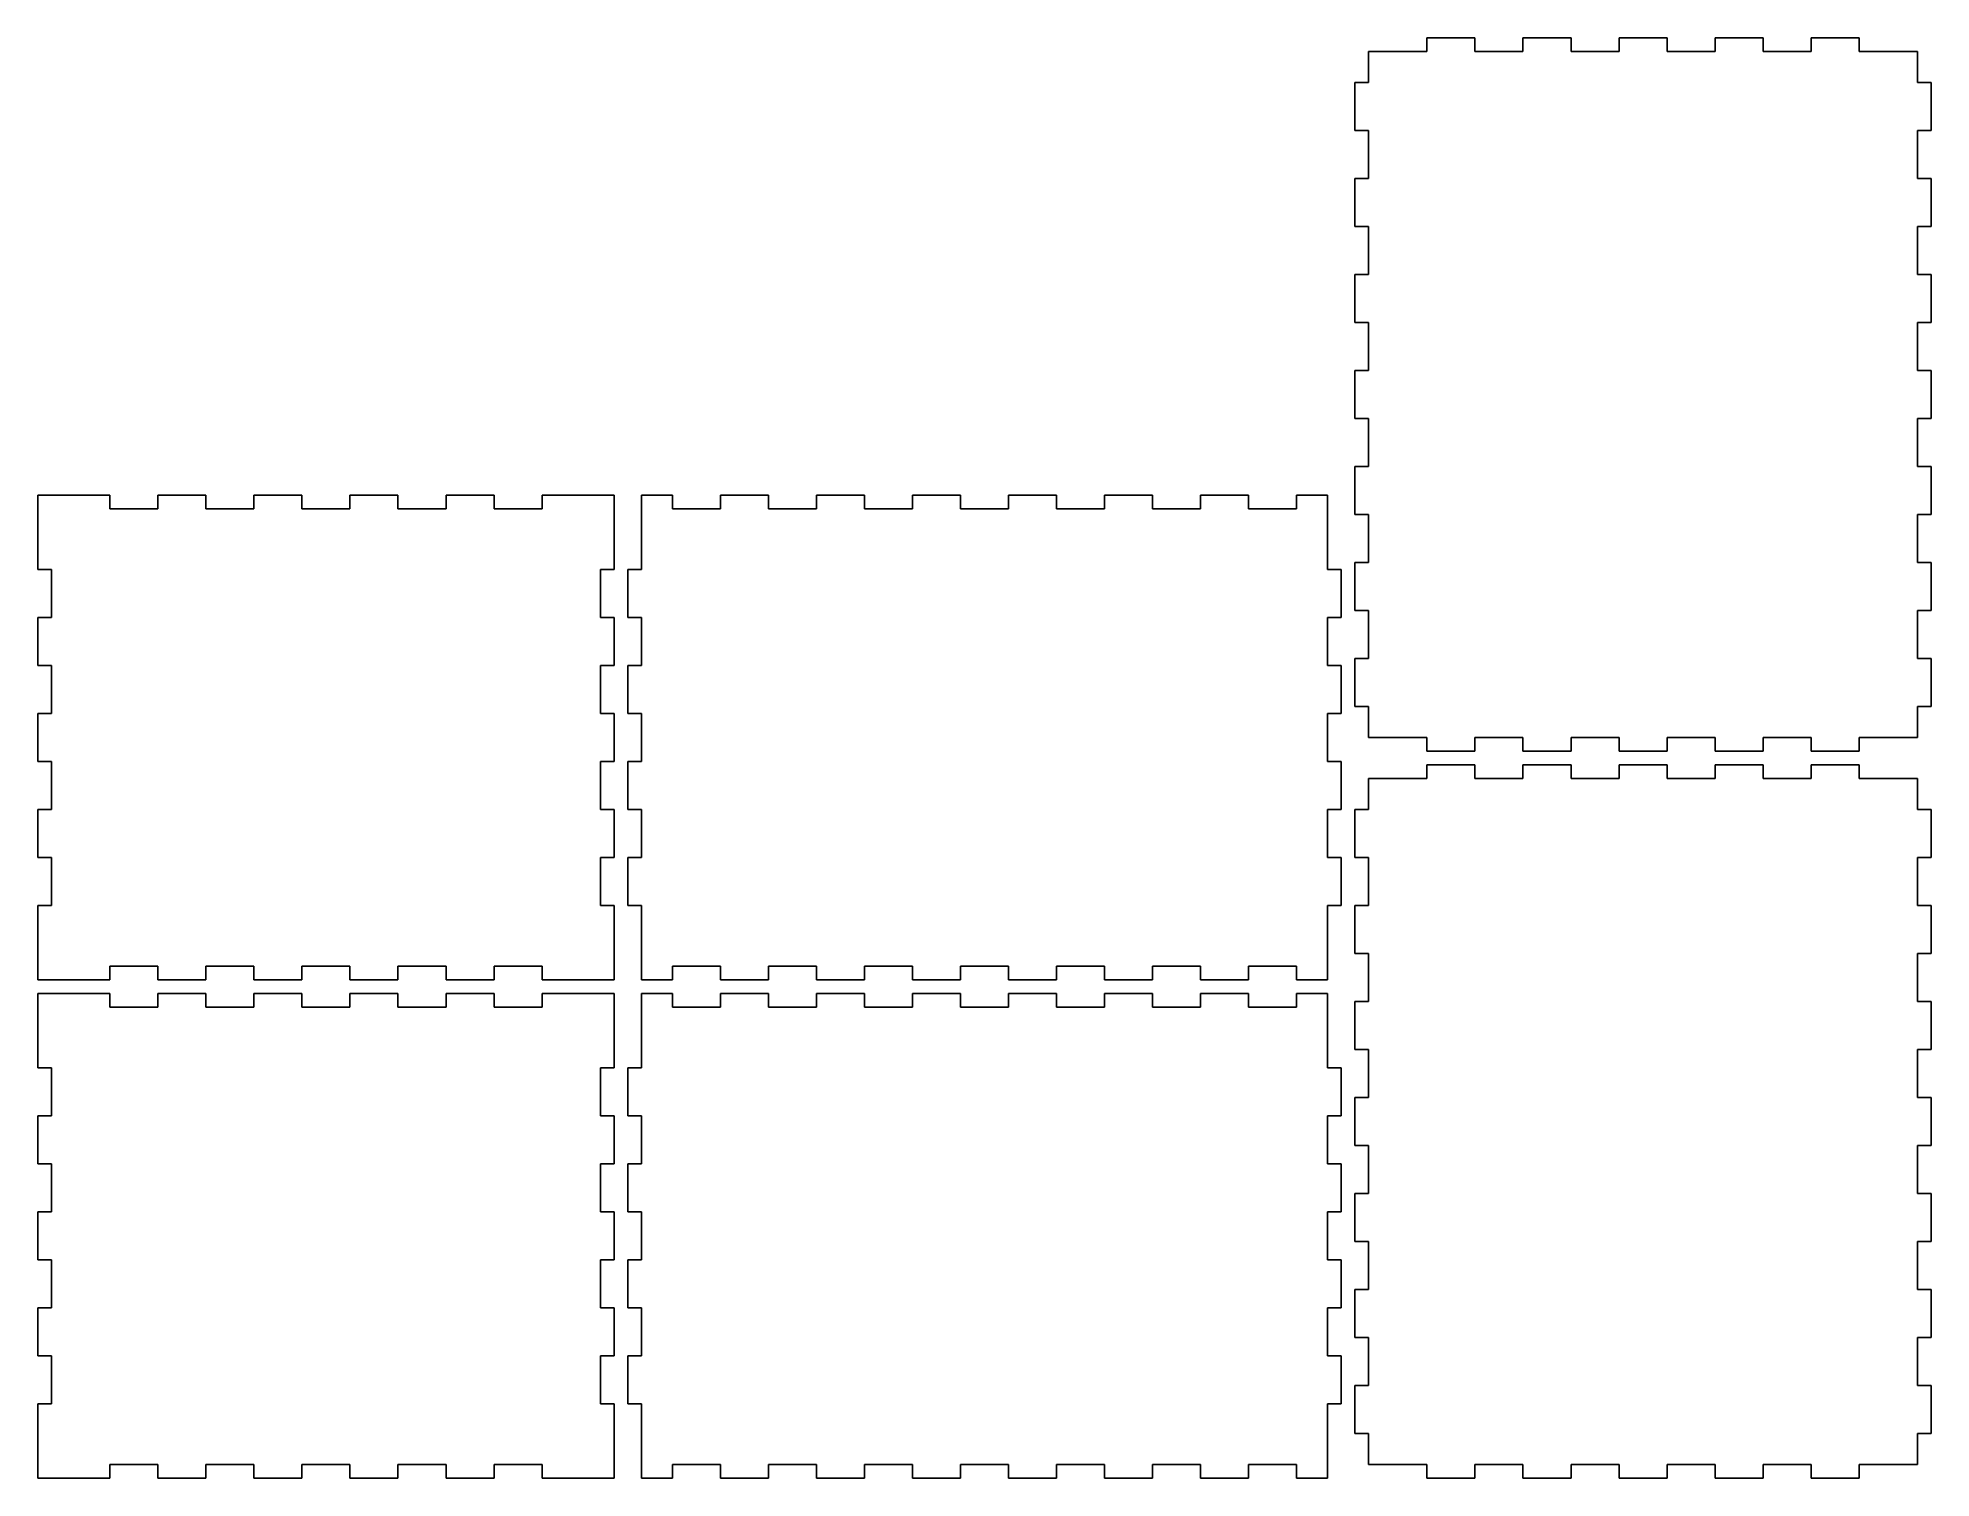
# Model space of a CAD drawing. Header units: inches. Extents: x 0 to 414, y 3 to 318.
import ezdxf

# ---------------------------------------------------------------- set-up
doc = ezdxf.new("R2010")
doc.units = ezdxf.units.IN

msp = doc.modelspace()

# ---------------------------------------------------------------- linework, layer by layer
at = {"layer": 'back_outsideCutPath'}
for p, q in [((0, 218), (0, 201.75)), ((5.25, 218), (0, 218)), ((15.75, 218), (5.25, 218)), ((15.75, 215), (15.75, 218)), ((36.75, 218), (26.25, 218)), ((26.25, 218), (26.25, 215)), ((36.75, 215), (36.75, 218)), ((57.75, 218), (47.25, 218)), ((47.25, 218), (47.25, 215)), ((57.75, 215), (57.75, 218)), ((78.75, 218), (68.25, 218)), ((68.25, 218), (68.25, 215)), ((78.75, 215), (78.75, 218)), ((99.75, 218), (89.25, 218)), ((89.25, 218), (89.25, 215)), ((99.75, 215), (99.75, 218)), ((126, 218), (110.25, 218)), ((110.25, 218), (110.25, 215)), ((126, 212.25), (126, 218)), ((26.25, 215), (15.75, 215)), ((47.25, 215), (36.75, 215)), ((68.25, 215), (57.75, 215)), ((89.25, 215), (78.75, 215)), ((110.25, 215), (99.75, 215)), ((126, 201.75), (126, 212.25)), ((0, 201.75), (3, 201.75)), ((3, 201.75), (3, 191.25)), ((123, 191.25), (123, 201.75)), ((123, 201.75), (126, 201.75)), ((3, 191.25), (0, 191.25)), ((0, 191.25), (0, 180.75)), ((126, 191.25), (123, 191.25)), ((126, 180.75), (126, 191.25)), ((0, 180.75), (3, 180.75)), ((3, 180.75), (3, 170.25)), ((123, 170.25), (123, 180.75)), ((123, 180.75), (126, 180.75)), ((3, 170.25), (0, 170.25)), ((0, 170.25), (0, 159.75)), ((126, 170.25), (123, 170.25)), ((126, 159.75), (126, 170.25)), ((0, 159.75), (3, 159.75)), ((3, 159.75), (3, 149.25)), ((123, 149.25), (123, 159.75)), ((123, 159.75), (126, 159.75)), ((3, 149.25), (0, 149.25)), ((0, 149.25), (0, 138.75)), ((126, 149.25), (123, 149.25)), ((126, 138.75), (126, 149.25)), ((0, 138.75), (3, 138.75)), ((3, 138.75), (3, 128.25)), ((123, 128.25), (123, 138.75)), ((123, 138.75), (126, 138.75)), ((3, 128.25), (0, 128.25)), ((0, 128.25), (0, 117.75)), ((126, 128.25), (123, 128.25)), ((126, 112), (126, 128.25)), ((0, 117.75), (0, 112)), ((0, 112), (15.75, 112)), ((15.75, 112), (15.75, 115)), ((15.75, 115), (26.25, 115)), ((26.25, 115), (26.25, 112)), ((26.25, 112), (36.75, 112)), ((36.75, 112), (36.75, 115)), ((36.75, 115), (47.25, 115)), ((47.25, 115), (47.25, 112)), ((47.25, 112), (57.75, 112)), ((57.75, 112), (57.75, 115)), ((57.75, 115), (68.25, 115)), ((68.25, 115), (68.25, 112)), ((68.25, 112), (78.75, 112)), ((78.75, 112), (78.75, 115)), ((78.75, 115), (89.25, 115)), ((89.25, 115), (89.25, 112)), ((89.25, 112), (99.75, 112)), ((99.75, 112), (99.75, 115)), ((99.75, 115), (110.25, 115)), ((110.25, 115), (110.25, 112)), ((110.25, 112), (120.75, 112)), ((120.75, 112), (126, 112))]:
    msp.add_line(p, q, dxfattribs=at)
at = {"layer": 'bottom_outsideCutPath'}
for p, q in [((291, 315), (291, 308.25)), ((293.25, 315), (291, 315)), ((303.75, 315), (293.25, 315)), ((314.25, 318), (303.75, 318)), ((303.75, 318), (303.75, 315)), ((314.25, 315), (314.25, 318)), ((324.75, 315), (314.25, 315)), ((335.25, 318), (324.75, 318)), ((324.75, 318), (324.75, 315)), ((335.25, 315), (335.25, 318)), ((345.75, 315), (335.25, 315)), ((356.25, 318), (345.75, 318)), ((345.75, 318), (345.75, 315)), ((356.25, 315), (356.25, 318)), ((366.75, 315), (356.25, 315)), ((377.25, 318), (366.75, 318)), ((366.75, 318), (366.75, 315)), ((377.25, 315), (377.25, 318)), ((387.75, 315), (377.25, 315)), ((398.25, 318), (387.75, 318)), ((387.75, 318), (387.75, 315)), ((398.25, 315), (398.25, 318)), ((411, 315), (398.25, 315)), ((411, 308.25), (411, 315)), ((291, 308.25), (288, 308.25)), ((288, 308.25), (288, 297.75)), ((414, 308.25), (411, 308.25)), ((414, 297.75), (414, 308.25)), ((288, 297.75), (291, 297.75)), ((291, 297.75), (291, 287.25)), ((411, 287.25), (411, 297.75)), ((411, 297.75), (414, 297.75)), ((291, 287.25), (288, 287.25)), ((288, 287.25), (288, 276.75)), ((414, 287.25), (411, 287.25)), ((414, 276.75), (414, 287.25)), ((288, 276.75), (291, 276.75)), ((291, 276.75), (291, 266.25)), ((411, 266.25), (411, 276.75)), ((411, 276.75), (414, 276.75)), ((291, 266.25), (288, 266.25)), ((288, 266.25), (288, 255.75)), ((414, 266.25), (411, 266.25)), ((414, 255.75), (414, 266.25)), ((288, 255.75), (291, 255.75)), ((291, 255.75), (291, 245.25)), ((411, 245.25), (411, 255.75)), ((411, 255.75), (414, 255.75)), ((291, 245.25), (288, 245.25)), ((288, 245.25), (288, 234.75)), ((414, 245.25), (411, 245.25)), ((414, 234.75), (414, 245.25)), ((288, 234.75), (291, 234.75)), ((291, 234.75), (291, 224.25)), ((411, 224.25), (411, 234.75)), ((411, 234.75), (414, 234.75)), ((291, 224.25), (288, 224.25)), ((288, 224.25), (288, 213.75)), ((414, 224.25), (411, 224.25)), ((414, 213.75), (414, 224.25)), ((288, 213.75), (291, 213.75)), ((291, 213.75), (291, 203.25)), ((411, 203.25), (411, 213.75)), ((411, 213.75), (414, 213.75)), ((291, 203.25), (288, 203.25)), ((288, 203.25), (288, 192.75)), ((414, 203.25), (411, 203.25)), ((414, 192.75), (414, 203.25)), ((288, 192.75), (291, 192.75)), ((291, 192.75), (291, 182.25)), ((411, 182.25), (411, 192.75)), ((411, 192.75), (414, 192.75)), ((291, 182.25), (288, 182.25)), ((288, 182.25), (288, 171.75)), ((414, 182.25), (411, 182.25)), ((414, 171.75), (414, 182.25)), ((288, 171.75), (291, 171.75)), ((291, 171.75), (291, 165)), ((411, 165), (411, 171.75)), ((411, 171.75), (414, 171.75)), ((291, 165), (303.75, 165)), ((303.75, 165), (303.75, 162)), ((303.75, 162), (314.25, 162)), ((314.25, 162), (314.25, 165)), ((314.25, 165), (324.75, 165)), ((324.75, 165), (324.75, 162)), ((324.75, 162), (335.25, 162)), ((335.25, 162), (335.25, 165)), ((335.25, 165), (345.75, 165)), ((345.75, 165), (345.75, 162)), ((345.75, 162), (356.25, 162)), ((356.25, 162), (356.25, 165)), ((356.25, 165), (366.75, 165)), ((366.75, 165), (366.75, 162)), ((366.75, 162), (377.25, 162)), ((377.25, 162), (377.25, 165)), ((377.25, 165), (387.75, 165)), ((387.75, 165), (387.75, 162)), ((387.75, 162), (398.25, 162)), ((398.25, 162), (398.25, 165)), ((398.25, 165), (408.75, 165)), ((408.75, 165), (411, 165))]:
    msp.add_line(p, q, dxfattribs=at)
at = {"layer": 'front_outsideCutPath'}
for p, q in [((0, 109), (0, 92.75)), ((5.25, 109), (0, 109)), ((15.75, 109), (5.25, 109)), ((15.75, 106), (15.75, 109)), ((36.75, 109), (26.25, 109)), ((26.25, 109), (26.25, 106)), ((36.75, 106), (36.75, 109)), ((57.75, 109), (47.25, 109)), ((47.25, 109), (47.25, 106)), ((57.75, 106), (57.75, 109)), ((78.75, 109), (68.25, 109)), ((68.25, 109), (68.25, 106)), ((78.75, 106), (78.75, 109)), ((99.75, 109), (89.25, 109)), ((89.25, 109), (89.25, 106)), ((99.75, 106), (99.75, 109)), ((126, 109), (110.25, 109)), ((110.25, 109), (110.25, 106)), ((126, 103.25), (126, 109)), ((26.25, 106), (15.75, 106)), ((47.25, 106), (36.75, 106)), ((68.25, 106), (57.75, 106)), ((89.25, 106), (78.75, 106)), ((110.25, 106), (99.75, 106)), ((126, 92.75), (126, 103.25)), ((0, 92.75), (3, 92.75)), ((3, 92.75), (3, 82.25)), ((123, 82.25), (123, 92.75)), ((123, 92.75), (126, 92.75)), ((3, 82.25), (0, 82.25)), ((0, 82.25), (0, 71.75)), ((126, 82.25), (123, 82.25)), ((126, 71.75), (126, 82.25)), ((0, 71.75), (3, 71.75)), ((3, 71.75), (3, 61.25)), ((123, 61.25), (123, 71.75)), ((123, 71.75), (126, 71.75)), ((3, 61.25), (0, 61.25)), ((0, 61.25), (0, 50.75)), ((126, 61.25), (123, 61.25)), ((126, 50.75), (126, 61.25)), ((0, 50.75), (3, 50.75)), ((3, 50.75), (3, 40.25)), ((123, 40.25), (123, 50.75)), ((123, 50.75), (126, 50.75)), ((3, 40.25), (0, 40.25)), ((0, 40.25), (0, 29.75)), ((126, 40.25), (123, 40.25)), ((126, 29.75), (126, 40.25)), ((0, 29.75), (3, 29.75)), ((3, 29.75), (3, 19.25)), ((123, 19.25), (123, 29.75)), ((123, 29.75), (126, 29.75)), ((3, 19.25), (0, 19.25)), ((0, 19.25), (0, 8.75)), ((126, 19.25), (123, 19.25)), ((126, 3), (126, 19.25)), ((0, 8.75), (0, 3)), ((15.75, 3), (15.75, 6)), ((15.75, 6), (26.25, 6)), ((26.25, 6), (26.25, 3)), ((36.75, 3), (36.75, 6)), ((36.75, 6), (47.25, 6)), ((47.25, 6), (47.25, 3)), ((57.75, 3), (57.75, 6)), ((57.75, 6), (68.25, 6)), ((68.25, 6), (68.25, 3)), ((78.75, 3), (78.75, 6)), ((78.75, 6), (89.25, 6)), ((89.25, 6), (89.25, 3)), ((99.75, 3), (99.75, 6)), ((99.75, 6), (110.25, 6)), ((110.25, 6), (110.25, 3)), ((0, 3), (15.75, 3)), ((26.25, 3), (36.75, 3)), ((47.25, 3), (57.75, 3)), ((68.25, 3), (78.75, 3)), ((89.25, 3), (99.75, 3)), ((110.25, 3), (120.75, 3)), ((120.75, 3), (126, 3))]:
    msp.add_line(p, q, dxfattribs=at)
at = {"layer": 'left_outsideCutPath'}
for p, q in [((132, 109), (132, 92.75)), ((138.75, 109), (132, 109)), ((138.75, 106), (138.75, 109)), ((159.75, 109), (149.25, 109)), ((149.25, 109), (149.25, 106)), ((159.75, 106), (159.75, 109)), ((180.75, 109), (170.25, 109)), ((170.25, 109), (170.25, 106)), ((180.75, 106), (180.75, 109)), ((201.75, 109), (191.25, 109)), ((191.25, 109), (191.25, 106)), ((201.75, 106), (201.75, 109)), ((222.75, 109), (212.25, 109)), ((212.25, 109), (212.25, 106)), ((222.75, 106), (222.75, 109)), ((243.75, 109), (233.25, 109)), ((233.25, 109), (233.25, 106)), ((243.75, 106), (243.75, 109)), ((264.75, 109), (254.25, 109)), ((254.25, 109), (254.25, 106)), ((264.75, 106), (264.75, 109)), ((282, 109), (275.25, 109)), ((275.25, 109), (275.25, 106)), ((282, 103.25), (282, 109)), ((149.25, 106), (138.75, 106)), ((170.25, 106), (159.75, 106)), ((191.25, 106), (180.75, 106)), ((212.25, 106), (201.75, 106)), ((233.25, 106), (222.75, 106)), ((254.25, 106), (243.75, 106)), ((275.25, 106), (264.75, 106)), ((282, 92.75), (282, 103.25)), ((132, 92.75), (129, 92.75)), ((129, 92.75), (129, 82.25)), ((285, 92.75), (282, 92.75)), ((285, 82.25), (285, 92.75)), ((129, 82.25), (132, 82.25)), ((132, 82.25), (132, 71.75)), ((282, 71.75), (282, 82.25)), ((282, 82.25), (285, 82.25)), ((132, 71.75), (129, 71.75)), ((129, 71.75), (129, 61.25)), ((285, 71.75), (282, 71.75)), ((285, 61.25), (285, 71.75)), ((129, 61.25), (132, 61.25)), ((132, 61.25), (132, 50.75)), ((282, 50.75), (282, 61.25)), ((282, 61.25), (285, 61.25)), ((132, 50.75), (129, 50.75)), ((129, 50.75), (129, 40.25)), ((285, 50.75), (282, 50.75)), ((285, 40.25), (285, 50.75)), ((129, 40.25), (132, 40.25)), ((132, 40.25), (132, 29.75)), ((282, 29.75), (282, 40.25)), ((282, 40.25), (285, 40.25)), ((132, 29.75), (129, 29.75)), ((129, 29.75), (129, 19.25)), ((285, 29.75), (282, 29.75)), ((285, 19.25), (285, 29.75)), ((129, 19.25), (132, 19.25)), ((132, 19.25), (132, 8.75)), ((282, 3), (282, 19.25)), ((282, 19.25), (285, 19.25)), ((132, 8.75), (132, 3)), ((138.75, 3), (138.75, 6)), ((138.75, 6), (149.25, 6)), ((149.25, 6), (149.25, 3)), ((159.75, 3), (159.75, 6)), ((159.75, 6), (170.25, 6)), ((170.25, 6), (170.25, 3)), ((180.75, 3), (180.75, 6)), ((180.75, 6), (191.25, 6)), ((191.25, 6), (191.25, 3)), ((201.75, 3), (201.75, 6)), ((201.75, 6), (212.25, 6)), ((212.25, 6), (212.25, 3)), ((222.75, 3), (222.75, 6)), ((222.75, 6), (233.25, 6)), ((233.25, 6), (233.25, 3)), ((243.75, 3), (243.75, 6)), ((243.75, 6), (254.25, 6)), ((254.25, 6), (254.25, 3)), ((264.75, 3), (264.75, 6)), ((264.75, 6), (275.25, 6)), ((275.25, 6), (275.25, 3)), ((132, 3), (138.75, 3)), ((149.25, 3), (159.75, 3)), ((170.25, 3), (180.75, 3)), ((191.25, 3), (201.75, 3)), ((212.25, 3), (222.75, 3)), ((233.25, 3), (243.75, 3)), ((254.25, 3), (264.75, 3)), ((275.25, 3), (282, 3))]:
    msp.add_line(p, q, dxfattribs=at)
at = {"layer": 'right_outsideCutPath'}
for p, q in [((132, 218), (132, 201.75)), ((138.75, 218), (132, 218)), ((138.75, 215), (138.75, 218)), ((159.75, 218), (149.25, 218)), ((149.25, 218), (149.25, 215)), ((159.75, 215), (159.75, 218)), ((180.75, 218), (170.25, 218)), ((170.25, 218), (170.25, 215)), ((180.75, 215), (180.75, 218)), ((201.75, 218), (191.25, 218)), ((191.25, 218), (191.25, 215)), ((201.75, 215), (201.75, 218)), ((222.75, 218), (212.25, 218)), ((212.25, 218), (212.25, 215)), ((222.75, 215), (222.75, 218)), ((243.75, 218), (233.25, 218)), ((233.25, 218), (233.25, 215)), ((243.75, 215), (243.75, 218)), ((264.75, 218), (254.25, 218)), ((254.25, 218), (254.25, 215)), ((264.75, 215), (264.75, 218)), ((282, 218), (275.25, 218)), ((275.25, 218), (275.25, 215)), ((282, 212.25), (282, 218)), ((149.25, 215), (138.75, 215)), ((170.25, 215), (159.75, 215)), ((191.25, 215), (180.75, 215)), ((212.25, 215), (201.75, 215)), ((233.25, 215), (222.75, 215)), ((254.25, 215), (243.75, 215)), ((275.25, 215), (264.75, 215)), ((282, 201.75), (282, 212.25)), ((132, 201.75), (129, 201.75)), ((129, 201.75), (129, 191.25)), ((285, 201.75), (282, 201.75)), ((285, 191.25), (285, 201.75)), ((129, 191.25), (132, 191.25)), ((132, 191.25), (132, 180.75)), ((282, 180.75), (282, 191.25)), ((282, 191.25), (285, 191.25)), ((132, 180.75), (129, 180.75)), ((129, 180.75), (129, 170.25)), ((285, 180.75), (282, 180.75)), ((285, 170.25), (285, 180.75)), ((129, 170.25), (132, 170.25)), ((132, 170.25), (132, 159.75)), ((282, 159.75), (282, 170.25)), ((282, 170.25), (285, 170.25)), ((132, 159.75), (129, 159.75)), ((129, 159.75), (129, 149.25)), ((285, 159.75), (282, 159.75)), ((285, 149.25), (285, 159.75)), ((129, 149.25), (132, 149.25)), ((132, 149.25), (132, 138.75)), ((282, 138.75), (282, 149.25)), ((282, 149.25), (285, 149.25)), ((132, 138.75), (129, 138.75)), ((129, 138.75), (129, 128.25)), ((285, 138.75), (282, 138.75)), ((285, 128.25), (285, 138.75)), ((129, 128.25), (132, 128.25)), ((132, 128.25), (132, 117.75)), ((282, 112), (282, 128.25)), ((282, 128.25), (285, 128.25)), ((132, 117.75), (132, 112)), ((132, 112), (138.75, 112)), ((138.75, 112), (138.75, 115)), ((138.75, 115), (149.25, 115)), ((149.25, 115), (149.25, 112)), ((149.25, 112), (159.75, 112)), ((159.75, 112), (159.75, 115)), ((159.75, 115), (170.25, 115)), ((170.25, 115), (170.25, 112)), ((170.25, 112), (180.75, 112)), ((180.75, 112), (180.75, 115)), ((180.75, 115), (191.25, 115)), ((191.25, 115), (191.25, 112)), ((191.25, 112), (201.75, 112)), ((201.75, 112), (201.75, 115)), ((201.75, 115), (212.25, 115)), ((212.25, 115), (212.25, 112)), ((212.25, 112), (222.75, 112)), ((222.75, 112), (222.75, 115)), ((222.75, 115), (233.25, 115)), ((233.25, 115), (233.25, 112)), ((233.25, 112), (243.75, 112)), ((243.75, 112), (243.75, 115)), ((243.75, 115), (254.25, 115)), ((254.25, 115), (254.25, 112)), ((254.25, 112), (264.75, 112)), ((264.75, 112), (264.75, 115)), ((264.75, 115), (275.25, 115)), ((275.25, 115), (275.25, 112)), ((275.25, 112), (282, 112))]:
    msp.add_line(p, q, dxfattribs=at)
at = {"layer": 'top_outsideCutPath'}
for p, q in [((314.25, 159), (303.75, 159)), ((303.75, 159), (303.75, 156)), ((314.25, 156), (314.25, 159)), ((335.25, 159), (324.75, 159)), ((324.75, 159), (324.75, 156)), ((335.25, 156), (335.25, 159)), ((356.25, 159), (345.75, 159)), ((345.75, 159), (345.75, 156)), ((356.25, 156), (356.25, 159)), ((377.25, 159), (366.75, 159)), ((366.75, 159), (366.75, 156)), ((377.25, 156), (377.25, 159)), ((398.25, 159), (387.75, 159)), ((387.75, 159), (387.75, 156)), ((398.25, 156), (398.25, 159)), ((291, 156), (291, 149.25)), ((293.25, 156), (291, 156)), ((303.75, 156), (293.25, 156)), ((324.75, 156), (314.25, 156)), ((345.75, 156), (335.25, 156)), ((366.75, 156), (356.25, 156)), ((387.75, 156), (377.25, 156)), ((411, 156), (398.25, 156)), ((411, 149.25), (411, 156)), ((291, 149.25), (288, 149.25)), ((288, 149.25), (288, 138.75)), ((414, 149.25), (411, 149.25)), ((414, 138.75), (414, 149.25)), ((288, 138.75), (291, 138.75)), ((291, 138.75), (291, 128.25)), ((411, 128.25), (411, 138.75)), ((411, 138.75), (414, 138.75)), ((291, 128.25), (288, 128.25)), ((288, 128.25), (288, 117.75)), ((414, 128.25), (411, 128.25)), ((414, 117.75), (414, 128.25)), ((288, 117.75), (291, 117.75)), ((291, 117.75), (291, 107.25)), ((411, 107.25), (411, 117.75)), ((411, 117.75), (414, 117.75)), ((291, 107.25), (288, 107.25)), ((288, 107.25), (288, 96.75)), ((414, 107.25), (411, 107.25)), ((414, 96.75), (414, 107.25)), ((288, 96.75), (291, 96.75)), ((291, 96.75), (291, 86.25)), ((411, 86.25), (411, 96.75)), ((411, 96.75), (414, 96.75)), ((291, 86.25), (288, 86.25)), ((288, 86.25), (288, 75.75)), ((414, 86.25), (411, 86.25)), ((414, 75.75), (414, 86.25)), ((288, 75.75), (291, 75.75)), ((291, 75.75), (291, 65.25)), ((411, 65.25), (411, 75.75)), ((411, 75.75), (414, 75.75)), ((291, 65.25), (288, 65.25)), ((288, 65.25), (288, 54.75)), ((414, 65.25), (411, 65.25)), ((414, 54.75), (414, 65.25)), ((288, 54.75), (291, 54.75)), ((291, 54.75), (291, 44.25)), ((411, 44.25), (411, 54.75)), ((411, 54.75), (414, 54.75)), ((291, 44.25), (288, 44.25)), ((288, 44.25), (288, 33.75)), ((414, 44.25), (411, 44.25)), ((414, 33.75), (414, 44.25)), ((288, 33.75), (291, 33.75)), ((291, 33.75), (291, 23.25)), ((411, 23.25), (411, 33.75)), ((411, 33.75), (414, 33.75)), ((291, 23.25), (288, 23.25)), ((288, 23.25), (288, 12.75)), ((414, 23.25), (411, 23.25)), ((414, 12.75), (414, 23.25)), ((288, 12.75), (291, 12.75)), ((291, 12.75), (291, 6)), ((411, 6), (411, 12.75)), ((411, 12.75), (414, 12.75)), ((291, 6), (303.75, 6)), ((303.75, 6), (303.75, 3)), ((314.25, 3), (314.25, 6)), ((314.25, 6), (324.75, 6)), ((324.75, 6), (324.75, 3)), ((335.25, 3), (335.25, 6)), ((335.25, 6), (345.75, 6)), ((345.75, 6), (345.75, 3)), ((356.25, 3), (356.25, 6)), ((356.25, 6), (366.75, 6)), ((366.75, 6), (366.75, 3)), ((377.25, 3), (377.25, 6)), ((377.25, 6), (387.75, 6)), ((387.75, 6), (387.75, 3)), ((398.25, 3), (398.25, 6)), ((398.25, 6), (408.75, 6)), ((408.75, 6), (411, 6)), ((303.75, 3), (314.25, 3)), ((324.75, 3), (335.25, 3)), ((345.75, 3), (356.25, 3)), ((366.75, 3), (377.25, 3)), ((387.75, 3), (398.25, 3))]:
    msp.add_line(p, q, dxfattribs=at)

doc.saveas('drawing.dxf')
